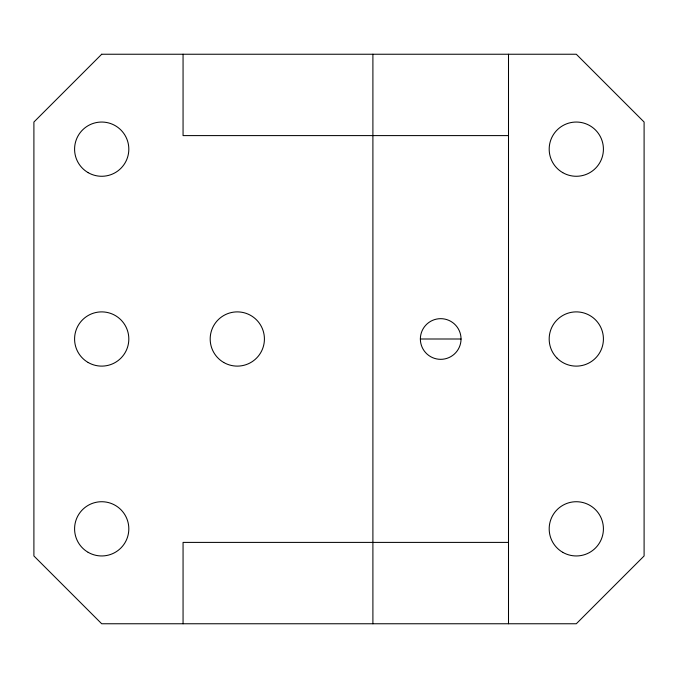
<?xml version="1.0" encoding="UTF-8"?>
<svg xmlns="http://www.w3.org/2000/svg" width="678" height="678" viewBox="0 0 678 678"><rect width="100%" height="100%" fill="white"/><g stroke="black" fill="none" stroke-linecap="round" stroke-linejoin="round"><path stroke-width="1.02" d="M508.5 135.6L183.06 135.6L183.06 54.24M420.36 339L461.04 339A20.34 20.34 0 0 0 430.53 321.389A20.34 20.34 0 0 0 430.53 356.611A20.34 20.34 0 0 0 461.04 339M508.5 542.4L183.06 542.4L183.06 623.76M508.5 54.24L508.5 623.76M372.9 54.24L372.9 623.76M101.7 54.24L33.9 122.04L33.9 555.96L101.7 623.76L576.3 623.76L644.1 555.96L644.1 122.04L576.3 54.24L101.7 54.24M562.74 172.644A27.12 27.12 0 0 0 603.42 149.16A27.12 27.12 0 0 0 562.74 125.676A27.12 27.12 0 0 0 562.74 172.644M562.74 552.324A27.12 27.12 0 0 0 603.42 528.84A27.12 27.12 0 0 0 562.74 505.356A27.12 27.12 0 0 0 562.74 552.324M557.121 358.179A27.12 27.12 0 0 0 602.496 346.017A27.12 27.12 0 0 0 569.283 312.804A27.12 27.12 0 0 0 557.121 358.179M223.74 362.484A27.12 27.12 0 0 0 264.42 339A27.12 27.12 0 0 0 223.74 315.516A27.12 27.12 0 0 0 223.74 362.484M88.14 362.484A27.12 27.12 0 0 0 128.82 339A27.12 27.12 0 0 0 88.14 315.516A27.12 27.12 0 0 0 88.14 362.484M88.14 552.324A27.12 27.12 0 0 0 128.82 528.84A27.12 27.12 0 0 0 88.14 505.356A27.12 27.12 0 0 0 88.14 552.324M88.14 172.644A27.12 27.12 0 0 0 128.82 149.16A27.12 27.12 0 0 0 88.14 125.676A27.12 27.12 0 0 0 88.14 172.644"/></g></svg>
